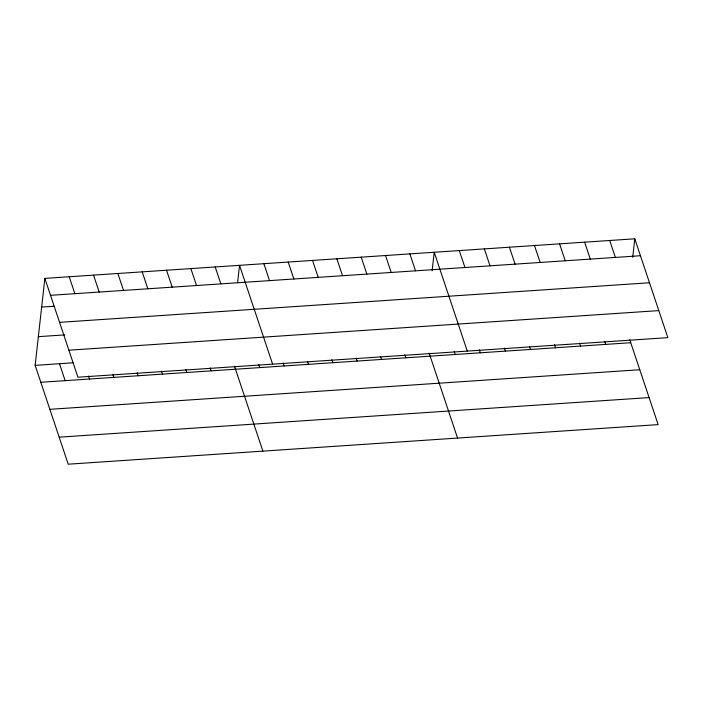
<?xml version="1.0" encoding="UTF-8"?>
<svg xmlns="http://www.w3.org/2000/svg" width="703" height="703" viewBox="0 0 703 703"><rect width="100%" height="100%" fill="white"/><g stroke="black" fill="none" stroke-linecap="round" stroke-linejoin="round"><path stroke-width="1.05" d="M629.739 339.725L658.14 424.612L68.217 464.2L35.15 365.358L44.86 278.388L634.783 238.8L667.85 337.642L77.928 377.221L44.86 278.388M237.588 282.747L239.53 265.321L272.606 364.163M432.143 270.708L434.208 252.263L467.275 351.096M632.718 257.254L634.783 238.8M50.528 295.322L640.442 255.734M41.653 307.088L54.351 306.236M59.57 322.352L649.493 282.764M38.357 336.658L64.808 334.883M68.885 350.199L658.808 310.612M35.15 365.358L73.235 362.801M40.818 382.291L630.74 342.713M49.86 409.322L639.783 369.734M59.175 437.169L649.097 397.582M609.703 240.479L615.371 257.421M584.632 242.166L590.3 259.099M604.668 341.403L605.661 344.391M559.562 243.844L565.23 260.787M579.597 343.09L580.59 346.078M534.491 245.532L540.159 262.465M554.518 344.769L555.519 347.757M509.42 247.21L515.088 264.143M529.447 346.447L530.449 349.435M484.349 248.897L490.017 265.831M504.376 348.134L505.378 351.122M459.279 250.576L464.947 267.509M479.305 349.813L480.307 352.801M454.235 351.5L455.236 354.488M409.875 253.888L415.535 270.831M429.164 353.178L457.565 438.074M385.534 255.523L391.202 272.456M404.831 354.813L405.833 357.801M361.201 257.157L366.869 274.091M380.499 356.447L381.492 359.435M336.869 258.792L342.537 275.725M356.157 358.082L357.159 361.07M312.536 260.426L318.204 277.36M331.825 359.716L332.827 362.704M288.204 262.061L293.863 278.994M307.492 361.342L308.494 364.33M263.862 263.687L269.53 280.629M283.16 362.976L284.161 365.964M258.827 364.611L259.82 367.599M215.197 266.955L220.865 283.889M234.494 366.245L262.896 451.133M190.864 268.59L196.532 285.523M210.153 367.88L211.155 370.868M166.532 270.224L172.2 287.158M185.82 369.506L186.822 372.502M142.199 271.859L147.858 288.792M161.488 371.14L162.49 374.128M117.858 273.485L123.526 290.418M137.155 372.775L138.157 375.762M93.525 275.119L99.193 292.053M112.823 374.409L113.816 377.397M69.193 276.754L74.861 293.687M88.481 376.043L89.483 379.031M59.483 363.723L65.151 380.666"/></g></svg>
